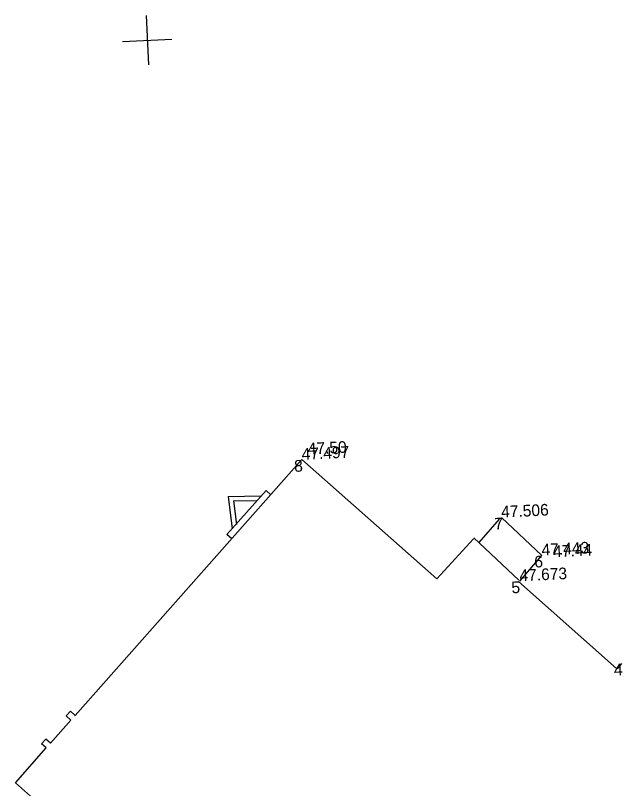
# Model space of a CAD drawing. Extents: x 641801 to 642265, y 6456380 to 6456844.
# Drawn here: x 641960.19 to 641999.2, y 6456440.19 to 6456489.93 of the extents above; entities that cross this region are included whole.
import ezdxf

# ---------------------------------------------------------------- set-up
doc = ezdxf.new("R2010")
doc.units = 0
for name, color, linetype in [('Level 1', 7, 'Continuous'), ('Level 58', 7, 'Continuous'), ('Level 59', 7, 'Continuous'), ('Level 62', 7, 'Continuous'), ('Level 63', 7, 'Continuous')]:
    doc.layers.add(name, color=color, linetype=linetype)

msp = doc.modelspace()

# ---------------------------------------------------------------- linework, layer by layer
at = {"layer": 'Level 1'}
for p, q in [((641964.028, 6456444.898), (641978.615, 6456461.354)), ((641978.615, 6456461.354), (641978.614, 6456461.354)), ((641987.304, 6456453.679), (641978.615, 6456461.354)), ((641973.805, 6456456.531), (641976.32, 6456459.368)), ((641976.624, 6456459.1), (641976.32, 6456459.368)), ((641973.886, 6456458.991), (641975.988, 6456459.02)), ((641973.886, 6456458.991), (641974.142, 6456456.9)), ((641974.225, 6456458.696), (641975.705, 6456458.716)), ((641974.225, 6456458.696), (641974.409, 6456457.185)), ((641994.07, 6456455.182), (641991.468, 6456457.623)), ((641990.031, 6456456.018), (641991.337, 6456457.534)), ((641974.114, 6456456.258), (641973.805, 6456456.531)), ((641987.304, 6456453.679), (641989.682, 6456456.252)), ((641992.597, 6456453.611), (641989.705, 6456456.324)), ((641992.648, 6456453.529), (641994.07, 6456455.182)), ((641998.888, 6456447.911), (641992.565, 6456453.515)), ((641999.197, 6456448.238), (641998.925, 6456447.904)), ((641963.464, 6456444.864), (641963.729, 6456445.163)), ((641964.028, 6456444.898), (641963.729, 6456445.163)), ((641963.763, 6456444.599), (641963.464, 6456444.864)), ((641964.023, 6456444.893), (641964.052, 6456444.925)), ((641962.439, 6456443.105), (641963.763, 6456444.599)), ((641961.874, 6456443.071), (641962.139, 6456443.37)), ((641962.439, 6456443.105), (641962.139, 6456443.37)), ((641960.191, 6456440.569), (641962.173, 6456442.806)), ((641962.173, 6456442.806), (641961.874, 6456443.071)), ((641962.829, 6456438.232), (641960.191, 6456440.569))]:
    msp.add_line(p, q, dxfattribs=at)
at = {"layer": 'Level 58'}
for p, q in [((641968.601, 6456489.933), (641968.751, 6456486.75)), ((641967.085, 6456488.267), (641970.267, 6456488.416))]:
    msp.add_line(p, q, dxfattribs=at)

# ---------------------------------------------------------------- texts
at = {"layer": 'Level 59'}
for s, p in [('47.50', (641979.021, 6456461.685)), ('47.44', (641994.816, 6456455.074))]:
    msp.add_text(s, height=0.7498, rotation=2.6864, dxfattribs=at).set_placement(p)
at = {"layer": 'Level 62'}
for s, p in [('8', (641978.148, 6456460.566)), ('7', (641991.037, 6456456.852)), ('6', (641993.604, 6456454.409)), ('5', (641992.134, 6456452.754)), ('4', (641998.731, 6456447.466))]:
    msp.add_text(s, height=0.75, rotation=2.6864, dxfattribs=at).set_placement(p)
at = {"layer": 'Level 63'}
for s, p in [('47.497', (641978.631, 6456461.339)), ('47.506', (641991.468, 6456457.623)), ('47.443', (641994.07, 6456455.182)), ('47.673', (641992.648, 6456453.529))]:
    msp.add_text(s, height=0.7498, rotation=2.6864, dxfattribs=at).set_placement(p)

doc.saveas('drawing.dxf')
